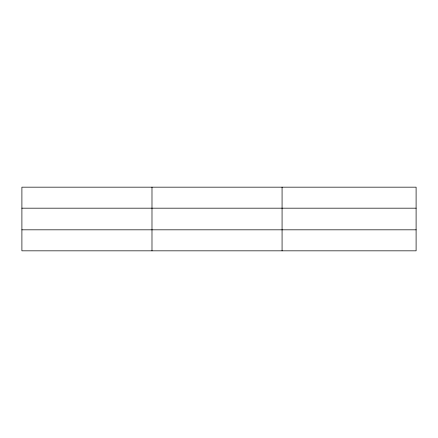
<?xml version="1.0" encoding="UTF-8"?>
<svg xmlns="http://www.w3.org/2000/svg" width="438" height="438" viewBox="0 0 438 438"><rect width="100%" height="100%" fill="white"/><g stroke="black" fill="none" stroke-linecap="round" stroke-linejoin="round"><path stroke-width="0.66" d="M151.986 250.832L151.986 187.168M282.072 250.832L282.072 187.168M416.1 208.176L416.1 187.168L21.9 187.168L21.9 250.832L416.1 250.832L416.1 208.176L21.9 208.176M21.9 229.824L416.1 229.824"/></g></svg>
